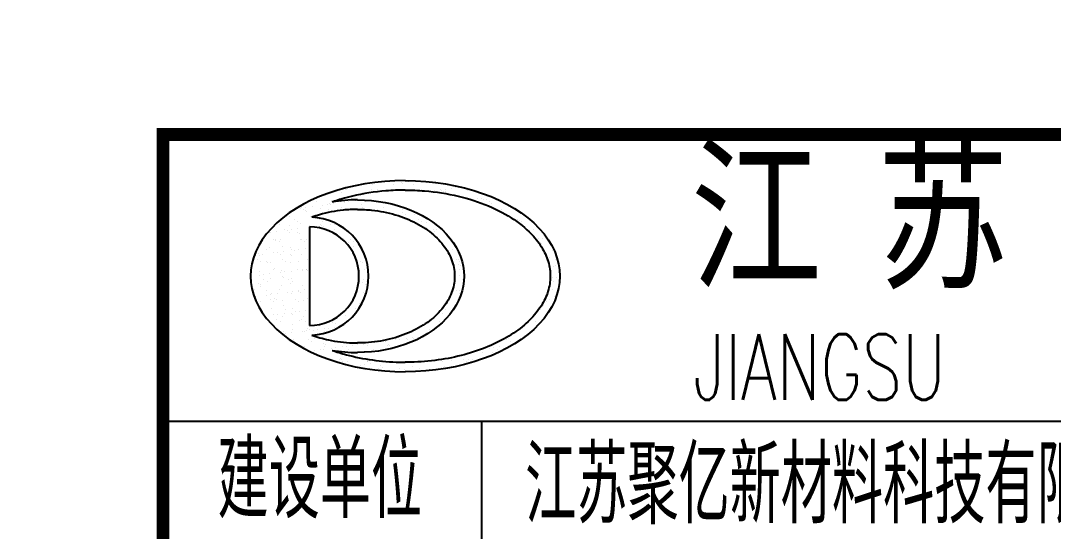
# Model space of a CAD drawing. Extents: x -165130 to 255370, y -346822 to 187778.
# Drawn here: x 140907 to 173290, y -151072 to -135049 of the extents above; entities that cross this region are included whole.
import ezdxf

# ---------------------------------------------------------------- set-up
doc = ezdxf.new("R2010")
doc.units = 0
doc.header["$MEASUREMENT"] = 0
doc.layers.get('0').update_dxf_attribs({"linetype": 'CONTINUOUS'})
doc.layers.get('Defpoints').update_dxf_attribs({"linetype": 'CONTINUOUS'})
for name, color, linetype in [('PUB_DIM', 3, 'CONTINUOUS'), ('PUB_TEXT', 7, 'CONTINUOUS'), ('层0', 253, 'CONTINUOUS')]:
    doc.layers.add(name, color=color, linetype=linetype)
doc.styles.add('_TCH_DIM', font='SIMPLEX', dxfattribs={"bigfont": 'GBCBIG'})
doc.styles.add('_TCH_DIM_T3', font='SIMPLEX', dxfattribs={"width": 0.705882, "bigfont": 'GBCBIG'})
doc.styles.get("Standard").update_dxf_attribs({"font": 'TSSDENG', "height": 3, "bigfont": 'TSSDCHN'})
doc.dimstyles.new('总图&&500', dxfattribs={"dimtxt": 1487.5, "dimasz": 500, "dimexe": 1250, "dimexo": 1500, "dimgap": 631.25, "dimtad": 1, "dimlfac": 0.001, "dimzin": 0, "dimdsep": 46, "dimtxsty": '_TCH_DIM_T3', "dimblk": 'ARCHTICK', "dimcen": 0.09, "dimclrt": 7, "dimazin": 2, "dimtfac": 1, "dimtix": 1, "dimtmove": 2, "dimatfit": 3, "dimfxl": 1, "dimtolj": 1, "dimtzin": 0, "dimarcsym": 0})

# ---------------------------------------------------------------- blocks, each defined once
blk = doc.blocks.new('qar5gesfd')
for p, q in [((-22581.3, 159527.1), (-22581.3, 159527.1)), ((-22473.8, 159524), (-22473.8, 159524)), ((-22425.6, 159527.3), (-22425.6, 159527.3)), ((-22270.8, 159519.6), (-22270.8, 159519.6)), ((-22848.6, 159459.9), (-22848.6, 159459.9)), ((-22824.2, 159481.9), (-22824.2, 159481.9)), ((-22816.8, 159478.1), (-22816.8, 159478.1)), ((-22717.7, 159461.6), (-22717.7, 159461.6)), ((-22661.1, 159478.4), (-22661.1, 159478.4)), ((-22653.2, 159511), (-22653.2, 159511)), ((-22624.1, 159480.2), (-22624.1, 159480.2)), ((-22614.9, 159471.7), (-22614.9, 159471.7)), ((-22522.4, 159512.7), (-22522.4, 159512.7)), ((-22505.4, 159478.7), (-22505.4, 159478.7)), ((-22464.6, 159515.6), (-22464.6, 159515.6)), ((-22421.1, 159475.7), (-22421.1, 159475.7)), ((-22394.5, 159512.1), (-22394.5, 159512.1)), ((-22349.7, 159479), (-22349.7, 159479)), ((-22292, 159470.1), (-22292, 159470.1)), ((-22266, 159473.6), (-22266, 159473.6)), ((-22259.4, 159517), (-22259.4, 159517)), ((-22225.4, 159478.9), (-22225.4, 159478.9)), ((-22221, 159474), (-22221, 159474)), ((-22211.8, 159465.6), (-22211.8, 159465.6)), ((-22196, 159466.9), (-22196, 159466.9)), ((-22194, 159479.3), (-22194, 159479.3)), ((-22157.4, 159487.9), (-22157.4, 159487.9)), ((-22131.4, 159491.3), (-22131.4, 159491.3)), ((-22060.9, 159471.8), (-22060.9, 159471.8)), ((-22018, 159469.6), (-22018, 159469.6)), ((-23043.9, 159408.8), (-23043.9, 159408.8)), ((-23029.1, 159414.4), (-23029.1, 159414.4)), ((-23008, 159401), (-23008, 159401)), ((-22974.5, 159438), (-22974.5, 159438)), ((-22924.7, 159392.4), (-22924.7, 159392.4)), ((-22913, 159410.4), (-22913, 159410.4)), ((-22898.3, 159390.3), (-22898.3, 159390.3)), ((-22873.4, 159414.7), (-22873.4, 159414.7)), ((-22852.3, 159401.3), (-22852.3, 159401.3)), ((-22830.4, 159399.3), (-22830.4, 159399.3)), ((-22804.4, 159402.7), (-22804.4, 159402.7)), ((-22785.1, 159409.8), (-22785.1, 159409.8)), ((-22763.7, 159408), (-22763.7, 159408)), ((-22696.6, 159401.6), (-22696.6, 159401.6)), ((-21997.5, 159421.7), (-21997.5, 159421.7)), ((-21968.2, 159424), (-21968.2, 159424)), ((-21959, 159415.5), (-21959, 159415.5)), ((-21939.2, 159416.4), (-21939.2, 159416.4)), ((-21918.1, 159403), (-21918.1, 159403)), ((-21910.1, 159391), (-21910.1, 159391)), ((-21842.2, 159399.9), (-21842.2, 159399.9)), ((-23108.4, 159359.3), (-23108.4, 159359.3)), ((-23099.6, 159363.8), (-23099.6, 159363.8)), ((-23087.9, 159352.4), (-23087.9, 159352.4)), ((-23075, 159348.5), (-23075, 159348.5)), ((-23073.5, 159367.3), (-23073.5, 159367.3)), ((-23065.8, 159340.1), (-23065.8, 159340.1)), ((-23032.9, 159372.6), (-23032.9, 159372.6)), ((-22980.5, 159358.7), (-22980.5, 159358.7)), ((-22965, 159381.6), (-22965, 159381.6)), ((-22938.9, 159385), (-22938.9, 159385)), ((-22932.1, 159352.6), (-22932.1, 159352.6)), ((-22915.5, 159383.9), (-22915.5, 159383.9)), ((-22845.4, 159363.6), (-22845.4, 159363.6)), ((-22721.7, 159388), (-22721.7, 159388)), ((-22714.6, 159365.2), (-22714.6, 159365.2)), ((-22620.7, 159353.2), (-22620.7, 159353.2)), ((-22586.6, 159364.6), (-22586.6, 159364.6)), ((-22512.4, 159377.8), (-22512.4, 159377.8)), ((-22468.9, 159337.9), (-22468.9, 159337.9)), ((-22465, 159353.5), (-22465, 159353.5)), ((-22380.5, 159329), (-22380.5, 159329)), ((-21926.9, 159377.1), (-21926.9, 159377.1)), ((-21915.5, 159375.7), (-21915.5, 159375.7)), ((-21842.2, 159354.6), (-21842.2, 159354.6)), ((-21799, 159376.5), (-21799, 159376.5)), ((-21728.4, 159331.9), (-21728.4, 159331.9)), ((-23236.1, 159261.3), (-23236.1, 159261.3)), ((-23216.1, 159296.2), (-23216.1, 159296.2)), ((-23175.8, 159307.6), (-23175.8, 159307.6)), ((-23144.5, 159288.9), (-23144.5, 159288.9)), ((-23123.4, 159275.5), (-23123.4, 159275.5)), ((-23105.2, 159263), (-23105.2, 159263)), ((-23040.8, 159312.4), (-23040.8, 159312.4)), ((-23022.3, 159300.2), (-23022.3, 159300.2)), ((-22988.8, 159289.2), (-22988.8, 159289.2)), ((-22977.3, 159262.4), (-22977.3, 159262.4)), ((-22967.7, 159275.8), (-22967.7, 159275.8)), ((-22892.8, 159261.6), (-22892.8, 159261.6)), ((-22489.1, 159314.7), (-22489.1, 159314.7)), ((-22448.4, 159320.1), (-22448.4, 159320.1)), ((-22419.2, 159292.3), (-22419.2, 159292.3)), ((-22410, 159283.9), (-22410, 159283.9)), ((-22388.2, 159319.4), (-22388.2, 159319.4)), ((-22365.9, 159290.4), (-22365.9, 159290.4)), ((-22344.8, 159276.9), (-22344.8, 159276.9)), ((-22317.6, 159274.8), (-22317.6, 159274.8)), ((-21743.1, 159291.5), (-21743.1, 159291.5)), ((-21729.4, 159285.3), (-21729.4, 159285.3)), ((-21722, 159278.1), (-21722, 159278.1)), ((-21660.8, 159285), (-21660.8, 159285)), ((-23300.6, 159211.8), (-23300.6, 159211.8)), ((-23296.6, 159208.4), (-23296.6, 159208.4)), ((-23256, 159213.8), (-23256, 159213.8)), ((-23203.2, 159226.9), (-23203.2, 159226.9)), ((-23188, 159222.7), (-23188, 159222.7)), ((-23172.7, 159211.2), (-23172.7, 159211.2)), ((-23172.6, 159256.3), (-23172.6, 159256.3)), ((-23162, 159226.2), (-23162, 159226.2)), ((-23122.9, 159210.7), (-23122.9, 159210.7)), ((-23121.4, 159231.5), (-23121.4, 159231.5)), ((-23113.7, 159202.3), (-23113.7, 159202.3)), ((-23053.5, 159240.4), (-23053.5, 159240.4)), ((-22986.8, 159249.2), (-22986.8, 159249.2)), ((-22972.6, 159254.6), (-22972.6, 159254.6)), ((-22963.4, 159246.2), (-22963.4, 159246.2)), ((-22918.9, 159258.2), (-22918.9, 159258.2)), ((-22906.7, 159217.8), (-22906.7, 159217.8)), ((-22891.8, 159227.4), (-22891.8, 159227.4)), ((-22268.9, 159228.6), (-22268.9, 159228.6)), ((-22267.7, 159214.4), (-22267.7, 159214.4)), ((-22250, 159227.9), (-22250, 159227.9)), ((-21646.1, 159229.7), (-21646.1, 159229.7)), ((-23273.2, 159166.8), (-23273.2, 159166.8)), ((-23264, 159158.4), (-23264, 159158.4)), ((-23259.8, 159163.5), (-23259.8, 159163.5)), ((-23238.7, 159150), (-23238.7, 159150)), ((-23233, 159165), (-23233, 159165)), ((-23104.1, 159163.7), (-23104.1, 159163.7)), ((-23102.1, 159166.6), (-23102.1, 159166.6)), ((-23083, 159150.3), (-23083, 159150.3)), ((-23070.2, 159162.4), (-23070.2, 159162.4)), ((-22839.1, 159170.9), (-22839.1, 159170.9)), ((-22806.1, 159143.6), (-22806.1, 159143.6)), ((-22792.7, 159164.3), (-22792.7, 159164.3)), ((-22771.6, 159150.9), (-22771.6, 159150.9)), ((-22186.5, 159177.9), (-22186.5, 159177.9)), ((-22169.8, 159165.4), (-22169.8, 159165.4)), ((-21615.4, 159170.9), (-21615.4, 159170.9)), ((-21594.2, 159138.6), (-21594.2, 159138.6)), ((-21589.3, 159174.3), (-21589.3, 159174.3)), ((-23385.1, 159067.3), (-23385.1, 159067.3)), ((-23370.8, 159074.6), (-23370.8, 159074.6)), ((-23344.4, 159072.7), (-23344.4, 159072.7)), ((-23318.5, 159101.4), (-23318.5, 159101.4)), ((-23297.4, 159115.5), (-23297.4, 159115.5)), ((-23276.5, 159081.6), (-23276.5, 159081.6)), ((-23250.5, 159085), (-23250.5, 159085)), ((-23229.8, 159068.6), (-23229.8, 159068.6)), ((-23220.5, 159118.5), (-23220.5, 159118.5)), ((-23209.9, 159090.4), (-23209.9, 159090.4)), ((-23170.7, 159072.9), (-23170.7, 159072.9)), ((-23169.5, 159114.9), (-23169.5, 159114.9)), ((-23162.8, 159101.7), (-23162.8, 159101.7)), ((-23141.9, 159099.3), (-23141.9, 159099.3)), ((-23115.9, 159102.8), (-23115.9, 159102.8)), ((-23098.9, 159070.3), (-23098.9, 159070.3)), ((-23075.3, 159108.1), (-23075.3, 159108.1)), ((-22775.7, 159120.8), (-22775.7, 159120.8)), ((-22767.6, 159066.8), (-22767.6, 159066.8)), ((-22153.7, 159100), (-22153.7, 159100)), ((-22127.7, 159103.4), (-22127.7, 159103.4)), ((-21523.6, 159094), (-21523.6, 159094)), ((-23375.1, 159038), (-23375.1, 159038)), ((-23364.9, 159063.8), (-23364.9, 159063.8)), ((-23354, 159024.5), (-23354, 159024.5)), ((-23321, 159029), (-23321, 159029)), ((-23311.8, 159020.6), (-23311.8, 159020.6)), ((-23294.3, 159019.2), (-23294.3, 159019.2)), ((-23219.4, 159038.3), (-23219.4, 159038.3)), ((-23198.3, 159024.8), (-23198.3, 159024.8)), ((-23166.4, 159018.5), (-23166.4, 159018.5)), ((-23161.5, 159064.5), (-23161.5, 159064.5)), ((-23118, 159024.6), (-23118, 159024.6)), ((-23063.7, 159038.5), (-23063.7, 159038.5)), ((-22758.4, 159058.3), (-22758.4, 159058.3)), ((-22752.3, 159039.1), (-22752.3, 159039.1)), ((-22731.2, 159025.7), (-22731.2, 159025.7)), ((-22714.9, 159018.5), (-22714.9, 159018.5)), ((-22692.1, 159029.1), (-22692.1, 159029.1)), ((-22161.5, 159056.2), (-22161.5, 159056.2)), ((-22129.5, 159040.2), (-22129.5, 159040.2)), ((-22112.8, 159036.9), (-22112.8, 159036.9)), ((-22111.7, 159010.6), (-22111.7, 159010.6)), ((-22108.4, 159026.8), (-22108.4, 159026.8)), ((-22102.5, 159002.2), (-22102.5, 159002.2)), ((-21558.3, 159048.4), (-21558.3, 159048.4)), ((-21549.1, 159039.9), (-21549.1, 159039.9)), ((-21543.2, 159050.9), (-21543.2, 159050.9)), ((-21506.6, 159041.4), (-21506.6, 159041.4)), ((-21502.6, 159056.2), (-21502.6, 159056.2)), ((-23365, 158940.5), (-23365, 158940.5)), ((-23361.7, 158967.4), (-23361.7, 158967.4)), ((-23339, 158943.9), (-23339, 158943.9)), ((-23298.3, 158949.3), (-23298.3, 158949.3)), ((-23278.1, 158976.2), (-23278.1, 158976.2)), ((-23268.3, 158980.7), (-23268.3, 158980.7)), ((-23230.4, 158958.2), (-23230.4, 158958.2)), ((-23226.7, 158972.3), (-23226.7, 158972.3)), ((-23204.4, 158961.7), (-23204.4, 158961.7)), ((-23163.8, 158967), (-23163.8, 158967)), ((-23122.4, 158976.5), (-23122.4, 158976.5)), ((-23095.8, 158975.9), (-23095.8, 158975.9)), ((-23095.8, 158974), (-23095.8, 158974)), ((-23069.8, 158979.4), (-23069.8, 158979.4)), ((-23068.2, 158979), (-23068.2, 158979)), ((-23059, 158970.6), (-23059, 158970.6)), ((-22702, 158979.9), (-22702, 158979.9)), ((-22109.6, 158940.6), (-22109.6, 158940.6)), ((-22107.6, 158976.6), (-22107.6, 158976.6)), ((-21520.5, 158997.6), (-21520.5, 158997.6)), ((-21505.6, 159000.1), (-21505.6, 159000.1)), ((-23368.8, 158891.2), (-23368.8, 158891.2)), ((-23359.6, 158882.8), (-23359.6, 158882.8)), ((-23334.7, 158912.8), (-23334.7, 158912.8)), ((-23313.6, 158899.3), (-23313.6, 158899.3)), ((-23291.1, 158922.8), (-23291.1, 158922.8)), ((-23223.5, 158875.9), (-23223.5, 158875.9)), ((-23218.5, 158935.1), (-23218.5, 158935.1)), ((-23209.3, 158926.7), (-23209.3, 158926.7)), ((-23179, 158913), (-23179, 158913)), ((-23165.8, 158886.8), (-23165.8, 158886.8)), ((-23163.2, 158922.2), (-23163.2, 158922.2)), ((-23157.9, 158899.6), (-23157.9, 158899.6)), ((-23092.6, 158877.6), (-23092.6, 158877.6)), ((-22713.9, 158896.8), (-22713.9, 158896.8)), ((-22711.9, 158913.9), (-22711.9, 158913.9)), ((-22698.8, 158883.5), (-22698.8, 158883.5)), ((-22690.8, 158900.5), (-22690.8, 158900.5)), ((-22089.1, 158915), (-22089.1, 158915)), ((-21523.2, 158924.1), (-21523.2, 158924.1)), ((-21517.3, 158901.3), (-21517.3, 158901.3)), ((-21497.1, 158927.5), (-21497.1, 158927.5)), ((-23393.4, 158850.7), (-23393.4, 158850.7)), ((-23386.8, 158808.2), (-23386.8, 158808.2)), ((-23358.6, 158871.1), (-23358.6, 158871.1)), ((-23318.9, 158817.1), (-23318.9, 158817.1)), ((-23316.1, 158842.9), (-23316.1, 158842.9)), ((-23292.9, 158820.5), (-23292.9, 158820.5)), ((-23288, 158826.5), (-23288, 158826.5)), ((-23252.2, 158825.9), (-23252.2, 158825.9)), ((-23237.7, 158851), (-23237.7, 158851)), ((-23184.3, 158834.8), (-23184.3, 158834.8)), ((-23160.1, 158825.9), (-23160.1, 158825.9)), ((-23158.3, 158838.3), (-23158.3, 158838.3)), ((-23117.7, 158843.6), (-23117.7, 158843.6)), ((-23116, 158841.2), (-23116, 158841.2)), ((-23106.8, 158832.8), (-23106.8, 158832.8)), ((-23082, 158851.3), (-23082, 158851.3)), ((-23049.7, 158852.6), (-23049.7, 158852.6)), ((-22712.9, 158835.1), (-22712.9, 158835.1)), ((-22703.7, 158826.6), (-22703.7, 158826.6)), ((-22147.8, 158853), (-22147.8, 158853)), ((-22129.4, 158844.3), (-22129.4, 158844.3)), ((-22106.8, 158824.5), (-22106.8, 158824.5)), ((-22106.5, 158844.2), (-22106.5, 158844.2)), ((-21525, 158854.1), (-21525, 158854.1)), ((-21503.7, 158816.7), (-21503.7, 158816.7)), ((-23355.4, 158774.7), (-23355.4, 158774.7)), ((-23294.3, 158787.6), (-23294.3, 158787.6)), ((-23273.3, 158774.1), (-23273.3, 158774.1)), ((-23266.3, 158797.3), (-23266.3, 158797.3)), ((-23257.1, 158788.9), (-23257.1, 158788.9)), ((-23220.4, 158779.6), (-23220.4, 158779.6)), ((-23213.6, 158749), (-23213.6, 158749)), ((-23138.6, 158787.8), (-23138.6, 158787.8)), ((-23117.6, 158774.4), (-23117.6, 158774.4)), ((-23089.5, 158781.3), (-23089.5, 158781.3)), ((-23063.3, 158792.9), (-23063.3, 158792.9)), ((-22734.5, 158764.6), (-22734.5, 158764.6)), ((-22183.3, 158776.1), (-22183.3, 158776.1)), ((-22173.9, 158792.5), (-22173.9, 158792.5)), ((-21581.6, 158753.2), (-21581.6, 158753.2)), ((-21560.5, 158777.2), (-21560.5, 158777.2)), ((-21545, 158791.7), (-21545, 158791.7)), ((-21514.2, 158805), (-21514.2, 158805)), ((-23353.1, 158725.5), (-23353.1, 158725.5)), ((-23284.8, 158730.1), (-23284.8, 158730.1)), ((-23272.8, 158693.7), (-23272.8, 158693.7)), ((-23246.8, 158697.2), (-23246.8, 158697.2)), ((-23217.2, 158683.3), (-23217.2, 158683.3)), ((-23206.1, 158702.5), (-23206.1, 158702.5)), ((-23197.4, 158725.8), (-23197.4, 158725.8)), ((-23163.9, 158703.4), (-23163.9, 158703.4)), ((-23156.9, 158729.5), (-23156.9, 158729.5)), ((-23154.7, 158695), (-23154.7, 158695)), ((-23138.2, 158711.5), (-23138.2, 158711.5)), ((-23112.2, 158714.9), (-23112.2, 158714.9)), ((-23086.3, 158684.9), (-23086.3, 158684.9)), ((-23071.6, 158720.2), (-23071.6, 158720.2)), ((-22823.4, 158689.2), (-22823.4, 158689.2)), ((-22763.1, 158735.4), (-22763.1, 158735.4)), ((-22217.9, 158703.2), (-22217.9, 158703.2)), ((-22207.4, 158735), (-22207.4, 158735)), ((-22198.2, 158726.6), (-22198.2, 158726.6)), ((-22170.8, 158696.2), (-22170.8, 158696.2)), ((-21601.3, 158724.5), (-21601.3, 158724.5)), ((-23281.7, 158633.8), (-23281.7, 158633.8)), ((-23254, 158662.4), (-23254, 158662.4)), ((-23232.9, 158648.9), (-23232.9, 158648.9)), ((-23153.8, 158633.2), (-23153.8, 158633.2)), ((-23111.2, 158655.1), (-23111.2, 158655.1)), ((-23098.3, 158662.6), (-23098.3, 158662.6)), ((-23077.2, 158649.2), (-23077.2, 158649.2)), ((-22921.5, 158649.5), (-22921.5, 158649.5)), ((-22911.1, 158653.4), (-22911.1, 158653.4)), ((-22901.9, 158645), (-22901.9, 158645)), ((-22890.9, 158614.6), (-22890.9, 158614.6)), ((-22887.8, 158639.7), (-22887.8, 158639.7)), ((-22305, 158642.9), (-22305, 158642.9)), ((-22298.6, 158650.6), (-22298.6, 158650.6)), ((-22231.1, 158649.9), (-22231.1, 158649.9)), ((-21692.6, 158626.5), (-21692.6, 158626.5)), ((-21675.8, 158651.8), (-21675.8, 158651.8)), ((-21674.1, 158645.3), (-21674.1, 158645.3)), ((-21633.5, 158650.6), (-21633.5, 158650.6)), ((-23261.5, 158611.2), (-23261.5, 158611.2)), ((-23214.1, 158586.9), (-23214.1, 158586.9)), ((-23211.7, 158565.6), (-23211.7, 158565.6)), ((-23200.7, 158573.8), (-23200.7, 158573.8)), ((-23160, 158579.1), (-23160, 158579.1)), ((-23157, 158600.6), (-23157, 158600.6)), ((-23092.1, 158588.1), (-23092.1, 158588.1)), ((-23083.2, 158588.6), (-23083.2, 158588.6)), ((-23066.1, 158591.5), (-23066.1, 158591.5)), ((-23061.4, 158609.5), (-23061.4, 158609.5)), ((-23052.2, 158601.1), (-23052.2, 158601.1)), ((-23025.5, 158596.8), (-23025.5, 158596.8)), ((-23001.3, 158600.8), (-23001.3, 158600.8)), ((-22957.5, 158605.8), (-22957.5, 158605.8)), ((-22955.3, 158588), (-22955.3, 158588)), ((-22931.5, 158609.2), (-22931.5, 158609.2)), ((-22490.9, 158549.3), (-22490.9, 158549.3)), ((-22405.5, 158553.4), (-22405.5, 158553.4)), ((-22378.4, 158602), (-22378.4, 158602)), ((-22373.1, 158553.3), (-22373.1, 158553.3)), ((-22363, 158548.7), (-22363, 158548.7)), ((-22347.1, 158556.7), (-22347.1, 158556.7)), ((-22295.5, 158600.4), (-22295.5, 158600.4)), ((-21703.2, 158561.1), (-21703.2, 158561.1)), ((-21638.7, 158610.6), (-21638.7, 158610.6)), ((-23150.6, 158536.8), (-23150.6, 158536.8)), ((-23080, 158492.2), (-23080, 158492.2)), ((-23057.9, 158537.4), (-23057.9, 158537.4)), ((-23036.8, 158524), (-23036.8, 158524)), ((-23015.6, 158541.7), (-23015.6, 158541.7)), ((-22958.9, 158515.6), (-22958.9, 158515.6)), ((-22952.1, 158491.6), (-22952.1, 158491.6)), ((-22949.7, 158507.2), (-22949.7, 158507.2)), ((-22885.4, 158485.8), (-22885.4, 158485.8)), ((-22881.1, 158524.3), (-22881.1, 158524.3)), ((-22844.8, 158491.2), (-22844.8, 158491.2)), ((-22817.1, 158496.5), (-22817.1, 158496.5)), ((-22776.9, 158500.1), (-22776.9, 158500.1)), ((-22755.9, 158511.2), (-22755.9, 158511.2)), ((-22750.8, 158503.5), (-22750.8, 158503.5)), ((-22710.2, 158508.9), (-22710.2, 158508.9)), ((-22686.2, 158498.2), (-22686.2, 158498.2)), ((-22642.3, 158517.8), (-22642.3, 158517.8)), ((-22616.2, 158521.3), (-22616.2, 158521.3)), ((-22575.6, 158526.6), (-22575.6, 158526.6)), ((-22569.7, 158524.8), (-22569.7, 158524.8)), ((-22558.3, 158497.6), (-22558.3, 158497.6)), ((-22555.8, 158509.5), (-22555.8, 158509.5)), ((-22546.6, 158501), (-22546.6, 158501)), ((-22507.7, 158535.6), (-22507.7, 158535.6)), ((-22481.7, 158539), (-22481.7, 158539)), ((-22441, 158544.3), (-22441, 158544.3)), ((-22435, 158538.6), (-22435, 158538.6)), ((-22414, 158525.1), (-22414, 158525.1)), ((-22396.3, 158544.9), (-22396.3, 158544.9)), ((-21923.2, 158483), (-21923.2, 158483)), ((-21897.2, 158486.5), (-21897.2, 158486.5)), ((-21856.6, 158491.8), (-21856.6, 158491.8)), ((-21812.2, 158539.7), (-21812.2, 158539.7)), ((-21799.4, 158542.8), (-21799.4, 158542.8)), ((-21791.1, 158526.3), (-21791.1, 158526.3)), ((-21788.6, 158500.8), (-21788.6, 158500.8)), ((-21770.6, 158509.4), (-21770.6, 158509.4)), ((-23046, 158464.7), (-23046, 158464.7)), ((-23020, 158468.1), (-23020, 158468.1)), ((-22979.4, 158473.5), (-22979.4, 158473.5)), ((-22960.9, 158475.6), (-22960.9, 158475.6)), ((-22911.4, 158482.4), (-22911.4, 158482.4)), ((-22906.2, 158467.3), (-22906.2, 158467.3)), ((-22881.5, 158447), (-22881.5, 158447)), ((-22856.4, 158421.7), (-22856.4, 158421.7)), ((-22805.2, 158475.9), (-22805.2, 158475.9)), ((-22706.1, 158465.6), (-22706.1, 158465.6)), ((-22649.5, 158476.2), (-22649.5, 158476.2)), ((-21966, 158458.3), (-21966, 158458.3)), ((-21899.9, 158453.3), (-21899.9, 158453.3)), ((-21890.7, 158444.9), (-21890.7, 158444.9)), ((-21870.9, 158477.6), (-21870.9, 158477.6)), ((-22861.8, 158412.5), (-22861.8, 158412.5)), ((-22847.2, 158413.3), (-22847.2, 158413.3)), ((-22840.7, 158399.1), (-22840.7, 158399.1)), ((-22813.9, 158400.2), (-22813.9, 158400.2)), ((-22730.8, 158376.7), (-22730.8, 158376.7)), ((-22706.1, 158412.8), (-22706.1, 158412.8)), ((-22704.7, 158380.2), (-22704.7, 158380.2)), ((-22685, 158399.4), (-22685, 158399.4)), ((-22683.1, 158401.8), (-22683.1, 158401.8)), ((-22664.1, 158385.5), (-22664.1, 158385.5)), ((-22615.4, 158354.9), (-22615.4, 158354.9)), ((-22603.6, 158371.7), (-22603.6, 158371.7)), ((-22596.2, 158394.4), (-22596.2, 158394.4)), ((-22594.4, 158363.2), (-22594.4, 158363.2)), ((-22570.1, 158397.9), (-22570.1, 158397.9)), ((-22484.6, 158356.6), (-22484.6, 158356.6)), ((-22400.6, 158367.3), (-22400.6, 158367.3)), ((-22356.7, 158356), (-22356.7, 158356)), ((-22221.6, 158360.9), (-22221.6, 158360.9)), ((-22217.9, 158400.2), (-22217.9, 158400.2)), ((-22200.5, 158365.6), (-22200.5, 158365.6)), ((-22191.3, 158357.1), (-22191.3, 158357.1)), ((-22161.3, 158407.1), (-22161.3, 158407.1)), ((-22083.3, 158413.9), (-22083.3, 158413.9)), ((-22062.2, 158400.5), (-22062.2, 158400.5)), ((-22050.2, 158409.4), (-22050.2, 158409.4)), ((-22041, 158401), (-22041, 158401)), ((-22026.3, 158412), (-22026.3, 158412)), ((-22609.1, 158351), (-22609.1, 158351)), ((-22453.4, 158351.3), (-22453.4, 158351.3)), ((-22297.7, 158351.6), (-22297.7, 158351.6)), ((-2968.1, 158024.2), (-23968.1, 158024.2)), ((-21968.1, 154824.2), (-21968.1, 158024.2))]:
    blk.add_line(p, q)
at = {"color": 7}
blk.add_line((-23048.6, 159244.9), (-23048.6, 158625.7), dxfattribs=at)
at = {"const_width": 80}
blk.add_lwpolyline([(-23968.1, 154824.2), (-23968.1, 159824.2), (-2968.1, 159824.2)], dxfattribs=at)
at = {"color": 7}
for radius, start, end in [(369.6, 272.14527, 87.85407), (309.6, 270, 90)]:
    blk.add_arc((-23048.6, 158935.3), radius, start, end, dxfattribs=at)
for centre, major_axis, ratio, start_param, end_param in [((-22448.6, 158935.3), (-969.6, 0), 0.618812, 4.712389, 7.853982), ((-22748.6, 158935.3), (-669.6, 0), 0.715222, -1.570796, -1.332081), ((-22748.6, 158935.3), (669.6, 0), 0.715222, 4.473646, 4.712389)]:
    blk.add_ellipse(centre, major_axis=major_axis, ratio=ratio, start_param=start_param, end_param=end_param, dxfattribs=at)
at = {"color": 7, "extrusion": (0, 0, -1)}
for centre, major_axis, ratio in [((-22448.6, 158935.3), (969.6, 0), 0.618812), ((-22748.6, 158935.3), (669.6, 0), 0.715222)]:
    blk.add_ellipse(centre, major_axis=major_axis, ratio=ratio, start_param=4.712389, end_param=7.853982, dxfattribs=at)
at = {"color": 7}
for points, knots in [([(-22448.6, 159475.3), (-22489.1, 159475.3), (-22529.6, 159473.6), (-22641.6, 159464.5), (-22712.4, 159453.5), (-22823.8, 159427.2), (-22866.3, 159414.8), (-22906.9, 159400.6)], [4.712389, 4.712389, 4.712389, 4.712389, 4.8426314, 4.8426314, 5.0763183, 5.0763183, 5.2281409, 5.2281409, 5.2281409, 5.2281409]), ([(-22448.6, 159475.3), (-22408.1, 159475.3), (-22367.6, 159473.6), (-22255.5, 159464.5), (-22184.8, 159453.5), (-22049.7, 159421.7), (-21985.4, 159400.9), (-21867.2, 159351.1), (-21813.2, 159322), (-21718.6, 159257.9), (-21678, 159222.8), (-21619, 159156.8), (-21597.7, 159126.5), (-21564.8, 159065.3), (-21553.2, 159034.2), (-21539.6, 158972.2), (-21537.5, 158941.1), (-21542.5, 158878.9), (-21549.7, 158847.8), (-21573.7, 158786), (-21590.5, 158755.3), (-21634, 158695.2), (-21660.6, 158666), (-21723, 158610.3), (-21758.8, 158583.9), (-21838.4, 158535.2), (-21882.2, 158513), (-21976.3, 158473.7), (-22026.5, 158456.6), (-22131.6, 158428.5), (-22186.4, 158417.4), (-22298.6, 158401.7), (-22355.9, 158397), (-22425.2, 158395.4), (-22436.9, 158395.3), (-22448.6, 158395.3)], [4.712389, 4.712389, 4.712389, 4.712389, 4.842631, 4.842631, 5.076318, 5.076318, 5.310005, 5.310005, 5.543692, 5.543692, 5.777379, 5.777379, 5.962738, 5.962738, 6.148097, 6.148097, 6.333455, 6.333455, 6.518814, 6.518814, 6.704173, 6.704173, 6.889531, 6.889531, 7.07489, 7.07489, 7.260249, 7.260249, 7.445607, 7.445607, 7.630966, 7.630966, 7.816325, 7.816325, 7.853982, 7.853982, 7.853982, 7.853982]), ([(-22748.6, 159354.2), (-22778.5, 159354.2), (-22808.3, 159352.6), (-22888.6, 159344.4), (-22938.4, 159334.7), (-23002.3, 159315.9), (-23018.7, 159310.5), (-23034.8, 159304.6)], [4.712389, 4.712389, 4.712389, 4.712389, 4.8553564, 4.8553564, 5.1012001, 5.1012001, 5.1885564, 5.1885564, 5.1885564, 5.1885564]), ([(-22748.6, 159354.2), (-22718.7, 159354.2), (-22688.9, 159352.6), (-22608.6, 159344.4), (-22558.8, 159334.7), (-22464.5, 159307), (-22420, 159289.1), (-22339.1, 159246.5), (-22302.8, 159221.9), (-22240.4, 159167.8), (-22214.3, 159138.5), (-22173.6, 159077.4), (-22158.9, 159045.6), (-22140.9, 158981.4), (-22137.5, 158949), (-22141.7, 158884.3), (-22149.4, 158851.9), (-22176.2, 158788.5), (-22195.3, 158757.4), (-22244.6, 158698.5), (-22274.8, 158670.7), (-22344.7, 158620.6), (-22384.5, 158598.3), (-22471.2, 158561.1), (-22518.1, 158546.2), (-22616, 158525), (-22666.9, 158518.7), (-22728.3, 158516.5), (-22738.5, 158516.4), (-22748.6, 158516.4)], [4.712389, 4.712389, 4.712389, 4.712389, 4.855356, 4.855356, 5.1012, 5.1012, 5.347044, 5.347044, 5.592887, 5.592887, 5.838731, 5.838731, 6.084575, 6.084575, 6.330418, 6.330418, 6.576262, 6.576262, 6.822105, 6.822105, 7.067949, 7.067949, 7.313793, 7.313793, 7.559636, 7.559636, 7.80548, 7.80548, 7.853982, 7.853982, 7.853982, 7.853982]), ([(-23034.8, 158565.9), (-23001.4, 158553.6), (-22966.3, 158543.4), (-22881.2, 158525), (-22830.3, 158518.7), (-22768.9, 158516.5), (-22758.7, 158516.4), (-22748.6, 158516.4)], [7.3778092, 7.3778092, 7.3778092, 7.3778092, 7.5596364, 7.5596364, 7.80548, 7.80548, 7.8539816, 7.8539816, 7.8539816, 7.8539816]), ([(-22906.9, 158469.9), (-22878.2, 158459.9), (-22848.6, 158450.7), (-22765.6, 158428.5), (-22710.8, 158417.4), (-22598.6, 158401.7), (-22541.3, 158397), (-22472, 158395.4), (-22460.3, 158395.3), (-22448.6, 158395.3)], [7.3382097, 7.3382097, 7.3382097, 7.3382097, 7.4456073, 7.4456073, 7.630966, 7.630966, 7.8163247, 7.8163247, 7.8539816, 7.8539816, 7.8539816, 7.8539816])]:
    blk.add_open_spline(points, degree=3, knots=knots, dxfattribs=at)
at = {"layer": 'PUB_TEXT'}
for s, p in [('江', (-20660, 158853.3)), ('苏', (-19488.1, 158853.3))]:
    blk.add_text(s, height=868.1, dxfattribs=at).set_placement(p)
at = {"layer": 'PUB_TEXT', "style": '_TCH_DIM', "width": 0.705882}
blk.add_text('JIANGSU', height=412.25, dxfattribs=at).set_placement((-20642.3, 158158.9))
at = {"layer": 'PUB_TEXT', "width": 0.7}
for s, p in [('建设单位', (-23625.9, 157416.4)), ('江苏聚亿新材料科技有限公司', (-21696.9, 157384.1))]:
    blk.add_text(s, height=482.27, dxfattribs=at).set_placement(p)
blk = doc.blocks.new('_ArchTick')
at = {"color": 0, "linetype": 'ByBlock', "const_width": 0.4}
blk.add_lwpolyline([(-0.5, -0.5), (0.5, 0.5)], dxfattribs=at)
blk = doc.blocks.new('*D51')
at = {"layer": 'Defpoints', "color": 0, "transparency": 16777216}
for p in [(146220, -59923), (150998, -70408), (-27114, -138918)]:
    blk.add_point(p, dxfattribs=at)
at = {"layer": 'PUB_DIM', "color": 0, "lineweight": -2, "transparency": 16777216}
for p, q in [((146842, -61288), (151517, -71546)), ((-22335, -149403), (150998, -70408)), ((-26492, -140283), (-21817, -150540))]:
    blk.add_line(p, q, dxfattribs=at)
at = {"layer": 'PUB_DIM', "color": 0, "lineweight": -2, "transparency": 16777216, "xscale": 500, "yscale": 500, "zscale": 500}
for p, rotation in [((150998, -70408), 24.5005618365008), ((-22335, -149403), 204.5005618365008)]:
    blk.add_blockref('_ArchTick', p, dxfattribs=dict(at, rotation=rotation))
at = {"layer": 'PUB_DIM', "color": 7, "transparency": 16777216, "insert": (63761, -108654), "char_height": 1487.5, "attachment_point": 5, "rotation": 24.5006, "style": '_TCH_DIM_T3'}
blk.add_mtext('\\A1;190.49m', dxfattribs=at)

msp = doc.modelspace()

# ---------------------------------------------------------------- linework, layer by layer
at = {"elevation": -625.1}
msp.add_lwpolyline([(145370.127, -163621.816), (145370.127, -138621.816), (250370.127, -138621.816), (250370.127, 123378.184), (-152629.873, 123378.184), (-152629.873, -163621.816), (145370.127, -163621.816)], dxfattribs=at)

# ---------------------------------------------------------------- block references
at = {"layer": '层0', "xscale": 5, "yscale": 5, "zscale": 5}
msp.add_blockref('qar5gesfd', (265210.681, -937742.598, -625.1), dxfattribs=at)

# ---------------------------------------------------------------- dimensions: what is measured, and where the dimension line sits
at = {"layer": 'PUB_DIM'}
dim = msp.add_aligned_dim(p1=(-27113.858, -138918.01), p2=(146219.838, -59923.241), distance=-11522.485, dimstyle='总图&&500', override={"dimpost": 'm'}, dxfattribs=at)
dim.commit()
dim.dimension.update_dxf_attribs({"geometry": '*D51', "text_midpoint": (63761.174, -108654.403)})

doc.saveas('drawing.dxf')
